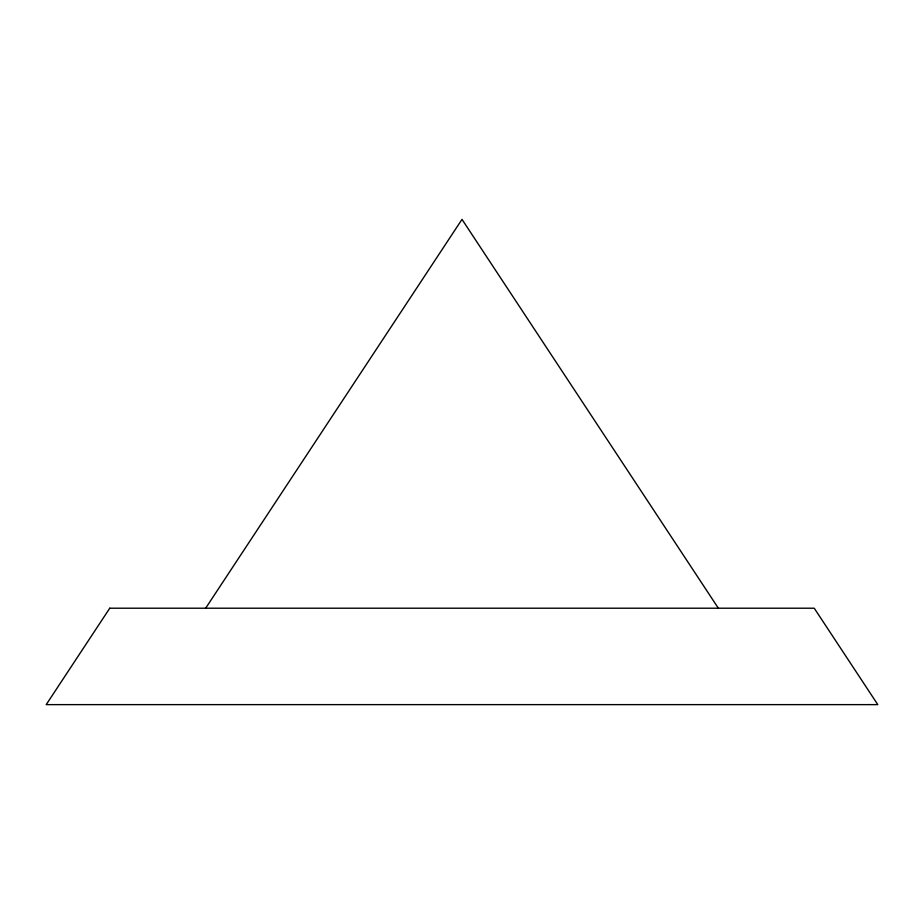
<?xml version="1.0" encoding="UTF-8"?>
<svg xmlns="http://www.w3.org/2000/svg" width="924" height="924" viewBox="0 0 924 924"><rect width="100%" height="100%" fill="white"/><g stroke="black" fill="none" stroke-linecap="round" stroke-linejoin="round"><path stroke-width="1.39" d="M205.59 608.304L462 219.369L718.41 608.304M109.76 608.211L46.2 704.631L877.8 704.631L814.24 608.211L109.76 608.211"/></g></svg>
